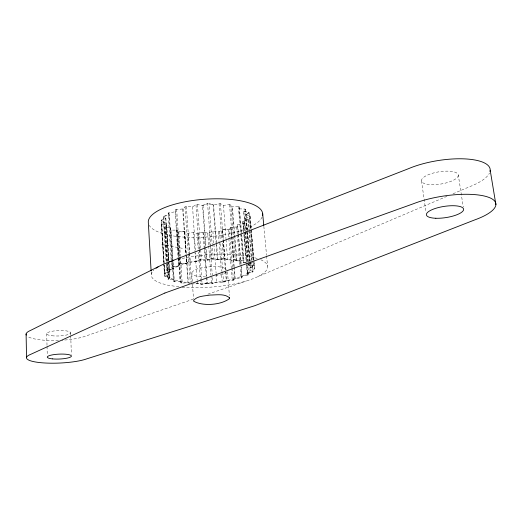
<?xml version="1.0" encoding="UTF-8"?>
<svg xmlns="http://www.w3.org/2000/svg" width="522" height="522" viewBox="0 0 522 522"><rect width="100%" height="100%" fill="white"/><g stroke="black" fill="none" stroke-linecap="round" stroke-linejoin="round"><path stroke-width="0.39" stroke-dasharray="2.61 1.96" d="M241.19 232.923L239.128 208.859L239.304 206.679L231.925 206.634L230.737 204.709L229.523 204.526L223.468 205.4L220.421 203.658L213.12 204.937L209.048 203.619L207.586 203.684L202.529 205.44L197.427 204.598L195.985 204.787L192.572 206.79L186.374 206.523L185.062 206.829L183.157 208.904L175.575 209.648L175.196 211.762L178.537 265.926L172.762 268.68L169.219 271.694L168.312 274.761C169.989 279.727 176.214 280.099 180.403 281.606L189.845 282.865M245.914 262.729L243.741 262.592L243.95 260.719L241.595 233.295M195.907 283.192L206.764 283.133L216.813 282.252L226.287 280.79L235.213 278.657L241.993 277.861L241.184 264.915M253.855 260.034L250.025 215.893L245.953 214.653L249.17 212.722L248.87 212.284L243.702 211.482L245.392 230.868M234.287 267.447L235.213 278.657C240.44 276.627 246.665 275.355 250.149 270.52L254.645 268.928L253.986 260.426M161.115 220.578L164.991 221.876L168.312 274.761L164.371 273.593L161.115 220.578L161.226 220.101L165.865 218.437L163.242 216.774L163.712 216.297L169.324 214.973L172.195 259.728M164.991 221.876L161.566 223.775L161.807 224.212L166.681 225.217L164.626 227.077L170.674 227.84L170.139 229.837L170.988 230.137L176.997 230.104L177.715 231.892L181.114 283.133L187.985 282.748L186.204 256.733M163.895 263.532L164.371 273.593L169.102 271.825L168.495 262.142M178.55 258.207L180.09 281.547L173.441 281.449L174.009 279.733L172.912 262.703M192.285 281.502L191.678 272.778C195.078 267.825 202.432 267.949 207.828 266.912C214.131 266.69 221.4 265.737 226.92 269.404M246.619 230.241L245.562 218.157L248.387 219.632L242.965 221.393L244.152 223.266L243.448 223.703L237.608 224.714L237.634 226.581L236.675 226.966L230.965 227.416L229.275 229.399L222.202 229.778L219.573 231.566L212.885 231.35L207.743 233.093L203.541 232.212L197.075 233.562L193.486 232.264L188.109 233.256L186.876 233.158L184.481 231.54L177.715 231.892L176.69 230.032L178.498 257.398M169.121 263.845L169.983 277.521L168.443 279.466L167.875 279.146L166.962 264.504M223.409 240.224L226.659 280.712L233.471 280.379L234.874 278.748L233.941 267.545M239.128 208.859L244.916 209.041L245.568 209.42L243.833 211.606L248.87 212.284L250.371 229.197M246.762 265.222L247.467 273.339L252.589 272.164L253 271.76L252.074 261.333M250.273 263.003L248.355 264.798L247.036 264.171M226.476 272.138L221.204 274.748L213.909 276.314M166.218 264.621L166.57 270.298L172.586 268.804L166.57 270.298L169.219 271.694L168.606 262.011M167.875 279.146L169.983 277.521M234.874 278.748L232.29 280.666L231.363 269.339M246.012 214.79L249.17 212.722L250.599 228.812M206.901 277.45L207.325 283.1L211.573 283.811L216.813 282.252L222.287 282.565L223.599 282.363L226.287 280.79L222.202 229.778L228.114 229.713L228.78 237.797M171.125 259.78L168.149 213.048L175.196 211.762M247.591 262.827L248.648 274.931L242.182 276.171L241.007 278.206L240.133 267.799M245.947 262.631L243.741 262.592L236.453 260.759L227.572 259.773L217.818 259.506L206.608 260.073L201.427 259.408L199.965 259.597L196.142 261.411L186.622 263.342L178.537 265.926L171.588 267.029L171.177 260.582M168.312 274.761L164.795 276.34L169.813 277.378L168.854 262.083M226.287 280.79L222.287 282.565L221.458 272.086M447.008 196.318L252.694 278.846L207.195 294.408M453.005 193.773L469.5 186.772A50.49 16.782 -9.2 0 0 489.473 173.05M245.562 218.157L249.966 216.362M205.583 246.417L202.529 205.44L207.586 203.684L211.762 258.507L207.058 260.041L206.092 247.187M193.368 299.145L85.869 336.005A32.494 7.315 -2.3 0 1 62.066 340.227M205.648 247.219L206.608 260.073L196.142 261.411L190.178 261.202L186.622 263.342L180.279 263.669L179.17 264.021L178.537 265.926L171.588 267.029L172.762 268.68L172.247 260.543M164.489 273.182L169.102 271.825M247.467 273.339L253 271.76L250.149 270.52L246.691 231.044M207.058 260.041L213.25 258.429L217.374 259.519L216.121 243.467M191.652 284.177L197.42 283.27L202.092 284.314L206.764 283.133L206.347 277.476M216.565 243.454L217.818 259.506L224.806 258.331L227.572 259.773L235.278 259.121L236.453 260.759L231.925 206.634M206.764 283.133L200.742 284.333L198.412 252.1M217.818 259.506L224.806 258.331L223.39 240.642M236.91 260.837L243.95 260.719L236.91 260.837L232.375 206.732M211.762 258.507L213.25 258.429L212.2 244.727M205.701 276.921C201.1 276.562 195.169 277.26 191.77 273.561L191.678 272.778M182.106 287.198L189.218 287.615A58.288 16.241 -4.3 0 0 246.351 280.98M248.27 262.481L248.479 264.908L253.888 265.802L250.599 267.499L248.355 264.798L248.139 262.377M207.325 283.1L212.937 283.694L212.33 275.642M178.896 286.872L167.51 285.129L161.905 283.609A58.288 16.241 -4.3 0 1 153.807 270.109M248.479 264.908L253.888 265.802L253.601 262.586M161.8 244.648L183.346 248.465M169.813 277.378L164.795 276.34L163.999 263.401M250.103 261.894L250.651 267.616L254.71 268.523M257.215 258.442L248.178 256.119L232.068 254.384A58.288 16.241 -4.3 0 0 179.066 259.18M189.877 283.779L188.331 282.787L186.55 256.778M236.453 260.759L234.045 258.971L232.225 237.034M178.857 258.266L180.403 281.606L182.204 283.296L180.468 257.294M246.325 262.957L247.239 273.502L248.648 274.931M168.149 213.048L169.148 215.116L163.712 216.297L166.544 261.757M180.403 281.606L181.114 283.133M247.239 273.502L247.93 275.322L246.88 263.225M458.316 175.196A18.635 6.186 -9.2 0 1 430.924 184.69A18.635 6.186 -9.2 0 1 430.441 173.917A18.635 6.186 -9.2 0 1 458.316 175.196L463.255 206.986M421.489 180.88L426.03 212.467M263.845 226.287L266.527 255.095M266.598 255.897L267.571 266.298M250.025 215.893L251.18 228.851M251.252 229.66L253.914 259.617M253.927 260.843L254.645 268.928M250.886 232.029L253.32 259.369M250.443 230L253.588 265.43M237.608 224.714L238.397 233.556M238.469 234.365L241.112 264.112M248.387 219.632L249.307 230.058M249.379 230.861L252.009 260.53M247.996 220.101L248.844 229.713M248.909 230.515L251.597 260.954M251.669 261.75L252.589 272.164M245.568 209.42L250.129 261.378M250.162 262.018L250.651 267.616M245.953 214.653L250.031 261.098M244.916 209.041L246.815 230.659M246.886 231.455L249.549 261.881M243.833 211.606L245.523 230.992M245.594 231.794L248.198 261.679M245.464 231.677L248.074 261.568M244.152 223.266L244.851 231.337M244.922 232.146L247.526 262.018M243.448 223.703L246.808 262.416M242.965 221.393L246.482 261.979M242.743 221.582L243.585 231.318M243.865 234.561L246.253 262.142M239.304 206.679L241.523 232.492M241.262 233.725L243.741 262.592M238.345 206.386L240.622 233.027M240.694 233.836L242.978 260.478M237.634 226.581L238.247 233.791M238.319 234.593L240.831 264.243M240.903 265.039L241.993 277.861M236.675 226.966L237.282 234.176M237.353 234.972L239.859 264.595M230.737 204.709L235.278 259.121M229.523 204.526L232.153 236.218M231.696 236.225L230.965 227.416L229.275 229.399L229.876 236.681M231.761 237.027L234.215 266.651M230.633 227.52L233.876 266.742M229.941 237.49L232.401 267.434M232.473 268.243L233.471 280.379M228.845 238.606L231.298 268.53M227.481 271.734L229.399 295.491M222.568 229.693L223.344 239.415M220.421 203.658L223.325 239.839M219.031 203.6L221.922 239.794M222.176 243.011L223.396 258.299M219.573 231.566L220.277 240.44M220.532 243.663L222.705 271.075M222.763 271.877L223.599 282.363M218.287 231.788L219.044 241.464M219.109 242.267L221.4 271.283M216.499 242.652L213.557 204.924L209.048 203.619L212.141 243.924M213.12 204.937L216.056 242.665M212.885 231.35L213.824 243.467M213.883 244.276L216.128 273.365M216.193 274.167L216.813 282.252M193.486 232.264L194.921 250.886M194.987 251.695L197.172 280.033M197.231 280.843L197.42 283.27M223.468 205.4L225.98 238.671M226.039 239.487L227.572 259.773M209.087 232.975L210.007 245.053M210.066 245.855L212.265 274.84M207.743 233.093L208.656 245.17M208.715 245.973L210.901 274.957M210.966 275.76L211.573 283.811M202.973 205.407L206.033 246.384M203.541 232.212L204.624 246.749M204.683 247.558L206.843 276.64M202.993 232.238L206.288 276.667M197.427 204.598L200.663 248.929M200.722 249.738L201.427 259.408L196.142 261.411L195.619 253.379M198.406 233.549L199.515 248.857M199.574 249.666L201.681 278.67M201.74 279.479L202.092 284.314M195.985 204.787L199.202 249.118M199.26 249.921L199.965 259.597M197.075 233.562L198.184 248.877M182.667 209.041L186.622 263.342L179.17 264.021L178.896 259.963M192.507 284.673L193.499 298.936M186.374 206.523L189.558 252.354M189.617 253.163L190.178 261.202L188.84 261.476L186.622 263.342L186.054 254.41M188.109 233.256L189.46 252.655M189.519 253.464L191.535 282.559M185.062 206.829L188.285 253.444M188.325 254.181L190.282 282.493M186.328 253.529L184.827 231.592L178.792 232.101L180.416 256.478M184.481 231.54L185.982 253.483M192.572 206.79L195.411 250.168M176.664 209.257L179.796 256.361M179.849 257.17L180.279 263.669M176.997 230.104L178.805 257.463M175.575 209.648L178.687 256.713M170.988 230.137L174.302 281.697L174.009 279.733L168.443 279.466L165.193 227.462M170.674 227.84L172.704 259.46M168.952 212.598L172.012 259.858M172.097 260.485L173.441 281.449M183.157 208.904L186.002 253.594M166.681 225.217L168.913 260.622M166.518 225.047L168.802 261.281M165.865 218.437L168.56 261.209M168.443 261.339L165.755 218.581L163.242 216.774L166.016 261.378M164.626 227.077L166.753 261.248M166.596 262.573L167.053 269.881M161.807 224.212L165.037 276.712M161.566 223.775L163.954 262.592M161.226 220.101L163.843 262.729M151.145 271.655L151.334 274.866M70.64 332.631L70.718 335.039M70.744 335.842L71.344 354.308M46.712 333.545L47.019 345.636M47.039 346.445L47.261 355.312M260.765 259.728A58.288 16.241 -4.3 0 1 258.07 276.516M58.425 340.403A32.494 7.315 -2.3 0 1 27.229 336.207M262.109 217.067A57.355 18.896 -4.3 0 1 206.621 236.988A57.355 18.896 -4.3 0 1 149.253 225.36M51.802 335.744A11.999 2.701 -2.3 0 0 70.627 333.056A11.999 2.701 -2.3 0 0 53.609 331.013A11.999 2.701 -2.3 0 0 51.802 335.744"/><path stroke-width="0.78" d="M26.27 335.117A32.494 7.315 -2.3 0 1 30.42 330.485L163.118 264.334L408.276 168.776A50.49 16.782 -9.2 0 1 463.516 158.838A50.49 16.782 -9.2 0 1 489.988 171.647M490.204 170.276L495.9 204.631M262.657 213.478L263.773 225.484M151.099 270.853L148.287 221.883A57.355 18.896 -4.3 0 1 207.749 199.045A57.355 18.896 -4.3 0 1 262.546 215.716M26.1 333.969L26.544 357.459M156.039 268.236A58.288 16.241 -4.3 0 1 158.055 266.912M169.441 261.92A58.288 16.241 -4.3 0 1 173.78 260.569M229.589 297.866L229.582 298.584C221.015 305.07 203.084 306.479 193.701 301.233L193.61 300.522C197.225 295.791 204.572 296.131 209.935 295.054C216.284 295.074 224.48 293.325 229.589 297.866M164.874 293.025L30.902 354.255A32.723 6.649 -2.5 0 0 42.178 362.803A32.723 6.649 -2.5 0 0 86.711 358.868L255.049 305.618L474.752 219.899A51.032 15.373 -8.7 0 0 485.427 196.305A51.032 15.373 -8.7 0 0 413.183 203.828L164.874 293.025M435.837 218.261A18.831 5.67 -8.7 0 0 463.627 209.368A18.831 5.67 -8.7 0 0 435.511 208.389A18.831 5.67 -8.7 0 0 435.837 218.261M52.415 358.882A12.084 2.453 -2.5 0 0 71.377 356.298A12.084 2.453 -2.5 0 0 54.249 354.568A12.084 2.453 -2.5 0 0 52.415 358.882"/></g></svg>
